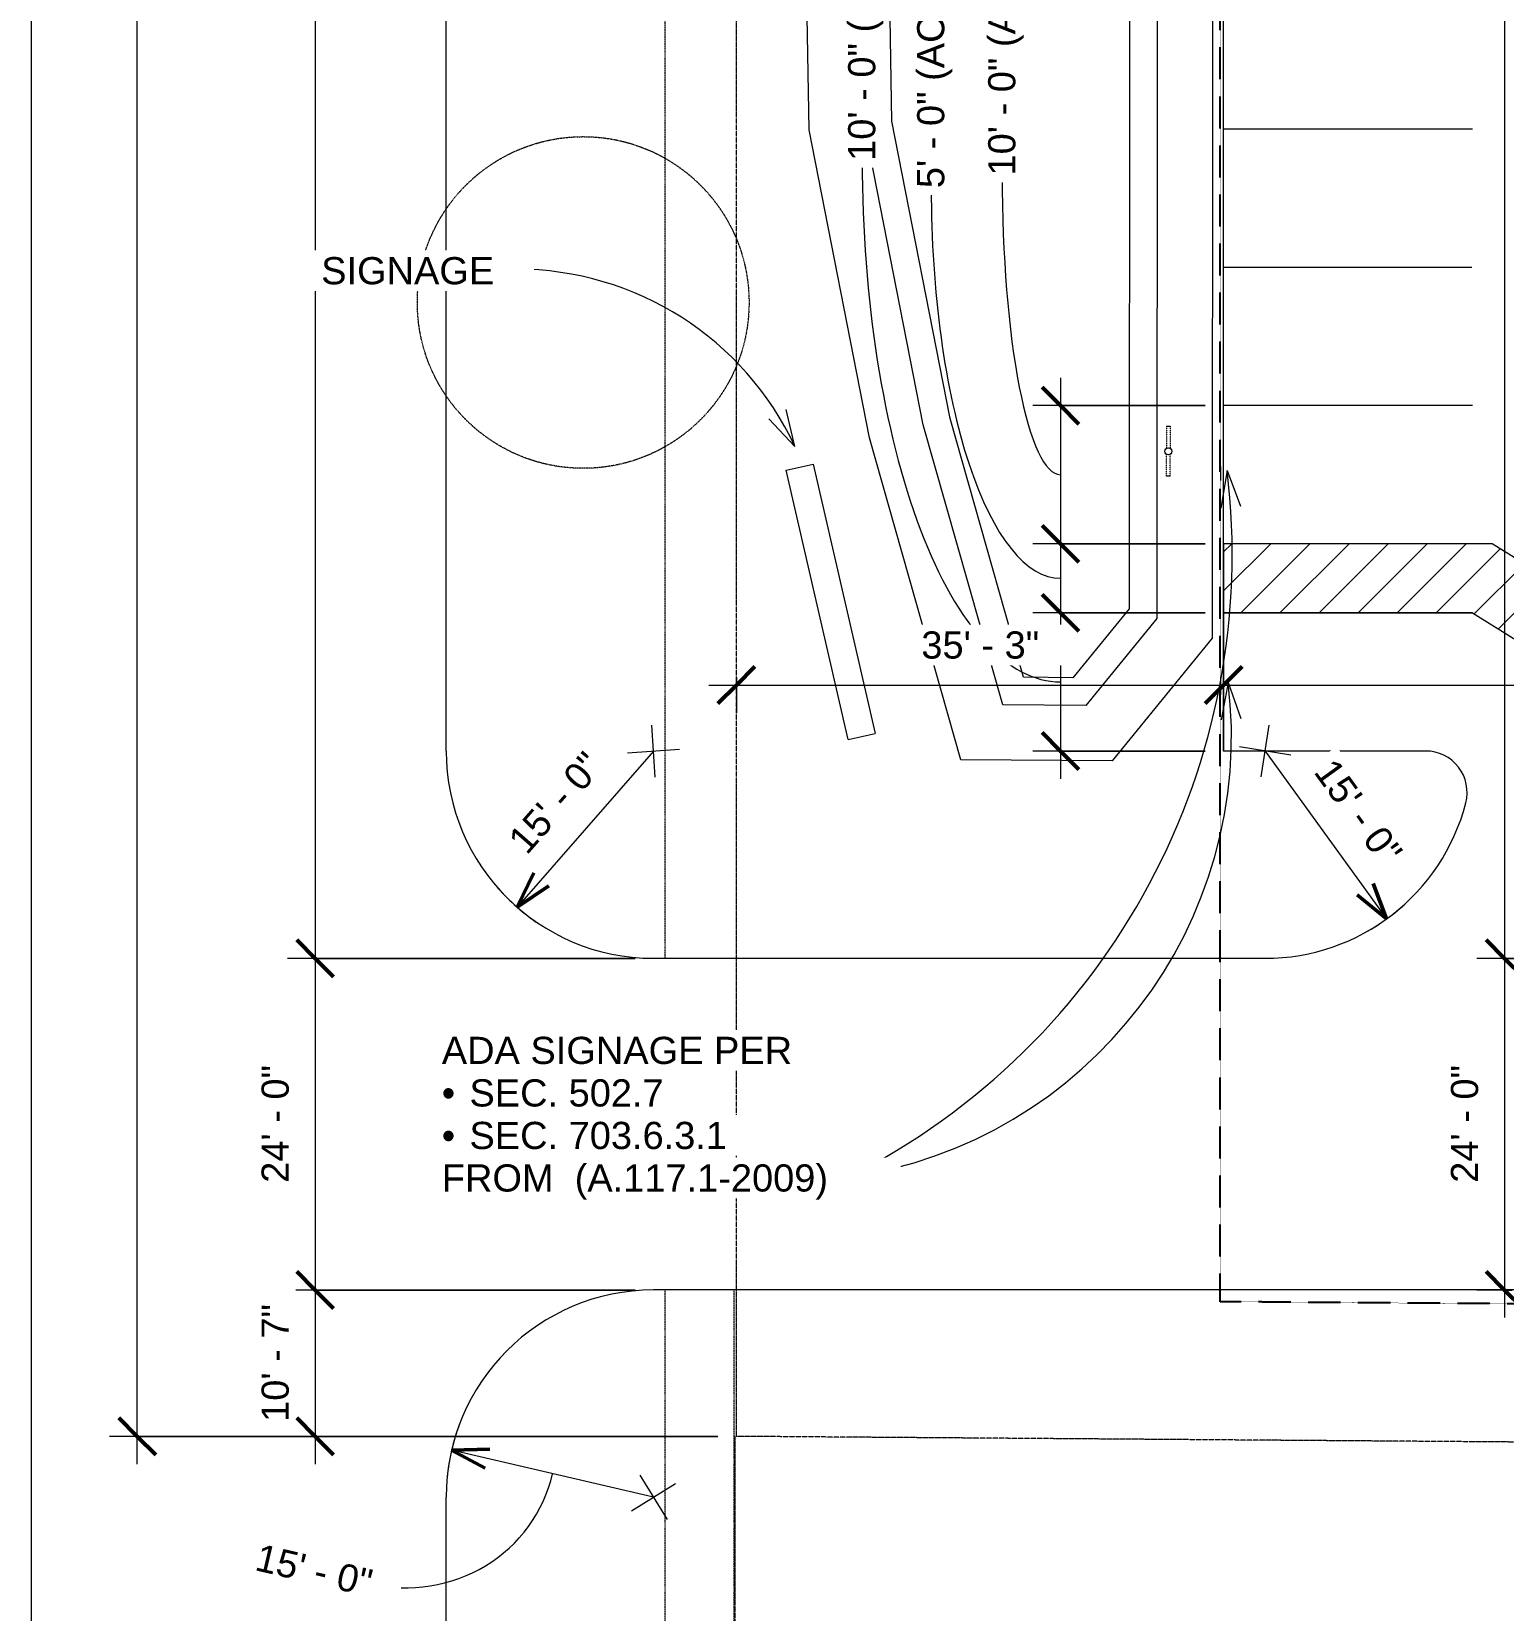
# Model space of a CAD drawing. Header units: inches. Extents: x 1 to 27263, y -26002 to 5769.
# Drawn here: x 20372 to 21650, y -23669 to -22298 of the extents above; entities that cross this region are included whole.
import ezdxf

# ---------------------------------------------------------------- set-up
doc = ezdxf.new("R2010")
doc.units = ezdxf.units.IN
doc.header["$MEASUREMENT"] = 0
for name, pattern in [('Center 1_4_', [0.53125, 0.25, -0.09375, 0.09375, -0.09375]), ('Dash', [0.25, 0.125, -0.125]), ('Hidden', [0.28125, 0.1875, -0.09375]), ('Hidden 1_8_', [0.1875, 0.125, -0.0625])]:
    doc.linetypes.add(name, pattern=pattern)
for name, color, linetype, lineweight in [('A-ANNO-DIMS', 211, 'Continuous', 9), ('A-ANNO-DIMS-256', 211, 'Continuous', 9), ('A-DETL', 90, 'Continuous', 9), ('A-DETL-GENF', 92, 'Continuous', 9), ('A-DETL-HDLN', 90, 'Hidden 1_8_', 9), ('A-PROP-SBCK', 71, 'Hidden', 25), ('BMP', 80, 'Continuous', 9), ('Conc', 7, 'Continuous', 9), ('E-LITE-EQPM', 33, 'Continuous', 9), ('E-LITE-EQPM-HDLN', 30, 'Dash', 9), ('EOP-EX', 125, 'Continuous', 9), ('EOP-PR', 4, 'Continuous', 9), ('G-ANNO-TEXT', 231, 'Continuous', 9), ('PAINT', 190, 'Continuous', 9), ('PROP', 3, 'Center 1_4_', 9)]:
    doc.layers.add(name, color=color, linetype=linetype, lineweight=lineweight)
doc.styles.add('Arial_1', font='arial.ttf', dxfattribs={"height": 23.60479})
doc.dimstyles.new('Arrow_-_3_32__Arial', dxfattribs={"dimscale": 12, "dimtxt": 24, "dimasz": 2.666667, "dimexe": 2, "dimexo": 0, "dimgap": 1.333333, "dimtad": 1, "dimjust": 3, "dimdec": 5, "dimrnd": 0.03125, "dimzin": 1, "dimdsep": 46, "dimlunit": 4, "dimtxsty": 'Arial_1', "dimblk1": 'OPEN30', "dimblk2": 'OPEN30', "dimsah": 1, "dimcen": 0.09, "dimazin": 0, "dimtfac": 1, "dimtdec": 4, "dimtix": 1, "dimtmove": 0, "dimatfit": 2, "dimfxl": 1, "dimtvp": 1, "dimtfill": 1, "dimfrac": 2, "dimtolj": 1, "dimtzin": 0, "dimarcsym": 2})
doc.dimstyles.new('Arrow_-_3_32__Arial_1', dxfattribs={"dimscale": 12, "dimtxt": 24, "dimasz": 2.666667, "dimexe": 2, "dimexo": 0, "dimgap": 1.333333, "dimtad": 1, "dimjust": 3, "dimdec": 5, "dimrnd": 0.03125, "dimzin": 1, "dimdsep": 46, "dimlunit": 4, "dimtxsty": 'Arial_1', "dimblk1": 'OPEN30', "dimblk2": 'OPEN30', "dimsah": 1, "dimcen": 0.09, "dimazin": 0, "dimtfac": 1, "dimtdec": 4, "dimtix": 1, "dimtmove": 0, "dimatfit": 2, "dimfxl": 1, "dimtvp": 1, "dimtfill": 1, "dimfrac": 2, "dimtolj": 1, "dimtzin": 0, "dimarcsym": 2})
doc.dimstyles.new('Linear_-_3_32__Arial', dxfattribs={"dimscale": 12, "dimtxt": 24, "dimasz": 2.666667, "dimexe": 2, "dimexo": 1.333333, "dimgap": 1.333333, "dimtad": 1, "dimrnd": 0.25, "dimzin": 1, "dimdsep": 46, "dimlunit": 4, "dimtxsty": 'Arial_1', "dimblk1": 'OBLIQUE', "dimblk2": 'OBLIQUE', "dimsah": 1, "dimcen": 0.09, "dimdle": 2, "dimazin": 0, "dimtfac": 1, "dimtdec": 4, "dimtix": 1, "dimtmove": 1, "dimatfit": 3, "dimfxl": 1, "dimtvp": 1, "dimtfill": 1, "dimfrac": 2, "dimtolj": 1, "dimtzin": 0, "dimarcsym": 2})
doc.dimstyles.new('Linear_-_3_32__Arial_1', dxfattribs={"dimscale": 12, "dimtxt": 24, "dimasz": 2.666667, "dimexe": 2, "dimexo": 1.333333, "dimgap": 1.333333, "dimtad": 1, "dimrnd": 0.25, "dimzin": 1, "dimdsep": 46, "dimlunit": 4, "dimtxsty": 'Arial_1', "dimblk1": 'OBLIQUE', "dimblk2": 'OBLIQUE', "dimsah": 1, "dimcen": 0.09, "dimdle": 2, "dimazin": 0, "dimtfac": 1, "dimtdec": 4, "dimtix": 1, "dimtmove": 0, "dimatfit": 3, "dimfxl": 1, "dimtvp": 1, "dimtfill": 1, "dimfrac": 2, "dimtolj": 1, "dimtzin": 0, "dimarcsym": 2})

# ---------------------------------------------------------------- blocks, each defined once
blk = doc.blocks.new('Lighting-Street_Cooper_Navion-Lumark_4-6-LED-Squares - The Caretaker LED-964008-Site Plan - Phase 1')
at = {"layer": 'E-LITE-EQPM'}
blk.add_line((-1.7, -10.7), (1.6, -10.7), dxfattribs=at)
blk.add_circle((0, -32.4), 3, dxfattribs=at)
at = {"layer": 'E-LITE-EQPM-HDLN'}
for p, q in [((-1.5, -10.7), (-1.5, -29.9)), ((1.5, -10.7), (1.5, -29.9))]:
    blk.add_line(p, q, dxfattribs=at)
blk = doc.blocks.new('DIMBLOCK35-Site Plan - Phase 1')
at = {"layer": 'A-ANNO-DIMS-256', "lineweight": 50}
for p, q in [((21651.2, -19441.1), (21635.2, -19425.1)), ((21651.2, -19441.1), (21667.2, -19457.1)), ((21651.2, -23103.1), (21635.2, -23087.1)), ((21651.2, -23103.1), (21667.2, -23119.1))]:
    blk.add_line(p, q, dxfattribs=at)
at = {"layer": 'A-ANNO-DIMS-256'}
for p, q in [((21651.2, -19417.1), (21651.2, -23103.1)), ((21657.9, -19441.1), (21627.2, -19441.1)), ((21651.2, -19441.1), (21657.9, -19441.1)), ((22015.2, -23103.1), (21627.2, -23103.1)), ((21651.2, -23103.1), (22015.2, -23103.1))]:
    blk.add_line(p, q, dxfattribs=at)
at = {"layer": 'A-ANNO-DIMS-256', "color": 0, "insert": (21604.6, -21332.1), "char_height": 23.6, "width": 144, "attachment_point": 1, "rotation": 90, "line_spacing_factor": 0.938532, "style": 'Arial_1', "bg_fill": 3, "box_fill_scale": 1.25, "bg_fill_color": 0, "bg_fill_transparency": 0}
blk.add_mtext('305\' - 2"', dxfattribs=at)
blk = doc.blocks.new('_Oblique')
at = {"color": 0, "linetype": 'ByBlock', "lineweight": -2}
blk.add_line((-0.5, -0.5), (0.5, 0.5), dxfattribs=at)
blk = doc.blocks.new('DIMBLOCK36-Site Plan - Phase 1')
at = {"layer": 'A-ANNO-DIMS-256', "lineweight": 50}
for p, q in [((21651.2, -23103.1), (21635.2, -23087.1)), ((21651.2, -23103.1), (21667.2, -23119.1)), ((21651.2, -23391.1), (21635.2, -23375.1)), ((21651.2, -23391.1), (21667.2, -23407.1))]:
    blk.add_line(p, q, dxfattribs=at)
at = {"layer": 'A-ANNO-DIMS-256'}
for p, q in [((22015.2, -23103.1), (21627.2, -23103.1)), ((21651.2, -23103.1), (21651.2, -23415.1)), ((21651.2, -23103.1), (22015.2, -23103.1)), ((21657.9, -23391.1), (21627.2, -23391.1)), ((21651.2, -23391.1), (21657.9, -23391.1))]:
    blk.add_line(p, q, dxfattribs=at)
at = {"layer": 'A-ANNO-DIMS-256', "color": 0, "insert": (21604.6, -23298), "char_height": 23.6, "width": 122.289, "attachment_point": 1, "rotation": 90, "line_spacing_factor": 0.938532, "style": 'Arial_1', "bg_fill": 3, "box_fill_scale": 1.25, "bg_fill_color": 0, "bg_fill_transparency": 0}
blk.add_mtext('24\' - 0"', dxfattribs=at)
blk = doc.blocks.new('DIMBLOCK38-Site Plan - Phase 1')
at = {"layer": 'A-ANNO-DIMS-256', "lineweight": 50}
for p, q in [((20618.5, -19729.1), (20602.5, -19713.1)), ((20618.5, -19729.1), (20634.5, -19745.1)), ((20618.5, -23103.1), (20602.5, -23087.1)), ((20618.5, -23103.1), (20634.5, -23119.1))]:
    blk.add_line(p, q, dxfattribs=at)
at = {"layer": 'A-ANNO-DIMS-256'}
for p, q in [((20896.2, -19729.1), (20594.5, -19729.1)), ((20618.5, -19729.1), (20618.5, -23103.1)), ((20618.5, -19729.1), (20896.2, -19729.1)), ((20896.2, -23103.1), (20594.5, -23103.1)), ((20618.5, -23103.1), (20896.2, -23103.1))]:
    blk.add_line(p, q, dxfattribs=at)
at = {"layer": 'A-ANNO-DIMS-256', "color": 0, "insert": (20571.9, -21476.1), "char_height": 23.6, "width": 144, "attachment_point": 1, "rotation": 90, "line_spacing_factor": 0.938532, "style": 'Arial_1', "bg_fill": 3, "box_fill_scale": 1.25, "bg_fill_color": 0, "bg_fill_transparency": 0}
blk.add_mtext('281\' - 2"', dxfattribs=at)
blk = doc.blocks.new('DIMBLOCK39-Site Plan - Phase 1')
at = {"layer": 'A-ANNO-DIMS-256', "lineweight": 50}
for p, q in [((20618.5, -23103.1), (20602.5, -23087.1)), ((20618.5, -23103.1), (20634.5, -23119.1)), ((20618.5, -23391.1), (20602.5, -23375.1)), ((20618.5, -23391.1), (20634.5, -23407.1))]:
    blk.add_line(p, q, dxfattribs=at)
at = {"layer": 'A-ANNO-DIMS-256'}
for p, q in [((20896.2, -23103.1), (20594.5, -23103.1)), ((20618.5, -23103.1), (20618.5, -23391.1)), ((20618.5, -23103.1), (20896.2, -23103.1)), ((20896.2, -23391.1), (20594.5, -23391.1)), ((20618.5, -23391.1), (20896.2, -23391.1))]:
    blk.add_line(p, q, dxfattribs=at)
at = {"layer": 'A-ANNO-DIMS-256', "color": 0, "insert": (20571.9, -23298), "char_height": 23.6, "width": 122.289, "attachment_point": 1, "rotation": 90, "line_spacing_factor": 0.938532, "style": 'Arial_1', "bg_fill": 3, "box_fill_scale": 1.25, "bg_fill_color": 0, "bg_fill_transparency": 0}
blk.add_mtext('24\' - 0"', dxfattribs=at)
blk = doc.blocks.new('DIMBLOCK40-Site Plan - Phase 1')
at = {"layer": 'A-ANNO-DIMS-256', "lineweight": 50}
for p, q in [((20618.5, -23391.1), (20602.5, -23375.1)), ((20618.5, -23391.1), (20634.5, -23407.1)), ((20618.5, -23518.2), (20602.5, -23502.2)), ((20618.5, -23518.2), (20634.5, -23534.2))]:
    blk.add_line(p, q, dxfattribs=at)
at = {"layer": 'A-ANNO-DIMS-256'}
for p, q in [((20896.2, -23391.1), (20594.5, -23391.1)), ((20618.5, -23391.1), (20618.5, -23542.2)), ((20618.5, -23391.1), (20896.2, -23391.1)), ((20968.2, -23518.2), (20594.5, -23518.2)), ((20618.5, -23518.2), (20968.2, -23518.2))]:
    blk.add_line(p, q, dxfattribs=at)
at = {"layer": 'A-ANNO-DIMS-256', "color": 0, "insert": (20571.9, -23505.6), "char_height": 23.6, "width": 122.289, "attachment_point": 1, "rotation": 90, "line_spacing_factor": 0.938532, "style": 'Arial_1', "bg_fill": 3, "box_fill_scale": 1.25, "bg_fill_color": 0, "bg_fill_transparency": 0}
blk.add_mtext('10\' - 7"', dxfattribs=at)
blk = doc.blocks.new('DIMBLOCK43-Site Plan - Phase 1')
at = {"layer": 'A-ANNO-DIMS-256'}
for p, q in [((20913.8, -22945.7), (20910.7, -22900.5)), ((20912.2, -22923.1), (20793.9, -23058.7)), ((20889.7, -22924.6), (20934.8, -22921.6))]:
    blk.add_line(p, q, dxfattribs=at)
at = {"layer": 'A-ANNO-DIMS-256', "lineweight": 50}
for q in [(20808.4, -23028.9), (20821.4, -23040.2)]:
    blk.add_line((20793.9, -23058.7), q, dxfattribs=at)
at = {"layer": 'A-ANNO-DIMS-256'}
blk.add_arc((20912.2, -22923.1), 180, 221.2422, 236.5211, dxfattribs=at)
at = {"layer": 'A-ANNO-DIMS-256', "color": 0, "insert": (20784.4, -22998.6), "char_height": 23.6, "width": 122.289, "attachment_point": 1, "rotation": 48.8817, "line_spacing_factor": 0.938532, "style": 'Arial_1', "bg_fill": 3, "box_fill_scale": 1.25, "bg_fill_color": 0, "bg_fill_transparency": 0}
blk.add_mtext('15\' - 0"', dxfattribs=at)
blk = doc.blocks.new('_Open30')
at = {"color": 0, "linetype": 'ByBlock', "lineweight": -2}
for p, q in [((-1, 0.268), (0, 0)), ((0, 0), (-1, -0.268)), ((0, 0), (-1, 0))]:
    blk.add_line(p, q, dxfattribs=at)
blk = doc.blocks.new('DIMBLOCK44-Site Plan - Phase 1')
at = {"layer": 'A-ANNO-DIMS-256', "lineweight": 50}
for q in [(20770, -23529.2), (20766.1, -23545.9)]:
    blk.add_line((20736.9, -23530.3), q, dxfattribs=at)
at = {"layer": 'A-ANNO-DIMS-256'}
for p, q in [((20912.2, -23571.1), (20736.9, -23530.3)), ((20900.3, -23551.9), (20924.2, -23590.3)), ((20893, -23583), (20931.4, -23559.1))]:
    blk.add_line(p, q, dxfattribs=at)
blk.add_arc((20912.2, -23571.1), 180, 159.265, 174.5439, dxfattribs=at)
blk.add_ellipse((20696.1, -23520.8), major_axis=(-128.5, 29.9), ratio=0.975635, start_param=1.570796, end_param=3.141593, dxfattribs=at)
at = {"layer": 'A-ANNO-DIMS-256', "color": 0, "insert": (20570.4, -23611.2), "char_height": 23.6, "width": 122.289, "attachment_point": 1, "rotation": 346.9044, "line_spacing_factor": 0.938532, "style": 'Arial_1', "bg_fill": 3, "box_fill_scale": 1.25, "bg_fill_color": 0, "bg_fill_transparency": 0}
blk.add_mtext('15\' - 0"', dxfattribs=at)
blk = doc.blocks.new('DIMBLOCK54-Site Plan - Phase 1')
at = {"layer": 'A-ANNO-DIMS-256', "lineweight": 50}
for p, q in [((20464, -19438.2), (20448, -19422.2)), ((20464, -19438.2), (20480, -19454.2)), ((20464, -23518.2), (20448, -23502.2)), ((20464, -23518.2), (20480, -23534.2))]:
    blk.add_line(p, q, dxfattribs=at)
at = {"layer": 'A-ANNO-DIMS-256'}
for p, q in [((21388.2, -19438.2), (20440, -19438.2)), ((20464, -23542.2), (20464, -19438.2)), ((20464, -19438.2), (21388.2, -19438.2)), ((20968.2, -23518.2), (20440, -23518.2)), ((20464, -23518.2), (20968.2, -23518.2))]:
    blk.add_line(p, q, dxfattribs=at)
at = {"layer": 'A-ANNO-DIMS-256', "color": 0, "insert": (20417.4, -21538.2), "char_height": 23.6, "width": 144, "attachment_point": 1, "rotation": 90, "line_spacing_factor": 0.938532, "style": 'Arial_1', "bg_fill": 3, "box_fill_scale": 1.25, "bg_fill_color": 0, "bg_fill_transparency": 0}
blk.add_mtext('340\' - 0"', dxfattribs=at)
blk = doc.blocks.new('DIMBLOCK59-Site Plan - Phase 1')
at = {"layer": 'A-ANNO-DIMS-256', "lineweight": 50}
for p, q in [((21265.6, -22623.1), (21249.6, -22607.1)), ((21265.6, -22623.1), (21281.6, -22639.1)), ((21265.6, -22743.1), (21249.6, -22727.1)), ((21265.6, -22743.1), (21281.6, -22759.1))]:
    blk.add_line(p, q, dxfattribs=at)
at = {"layer": 'A-ANNO-DIMS-256'}
for p, q in [((21265.6, -22599.1), (21265.6, -22743.1)), ((21391.2, -22623.1), (21241.6, -22623.1)), ((21265.6, -22623.1), (21391.2, -22623.1)), ((21391.2, -22743.1), (21241.6, -22743.1)), ((21265.6, -22743.1), (21391.2, -22743.1))]:
    blk.add_line(p, q, dxfattribs=at)
blk.add_ellipse((21265.6, -22423.3), major_axis=(0, 259.8), ratio=0.194924, start_param=1.570796, end_param=3.141593, dxfattribs=at)
at = {"layer": 'A-ANNO-DIMS-256', "color": 0, "insert": (21202.8, -22423.3), "char_height": 23.605, "width": 537.009, "attachment_point": 1, "rotation": 90, "line_spacing_factor": 0.938532, "style": 'Arial_1', "bg_fill": 3, "box_fill_scale": 1.25, "bg_fill_color": 0, "bg_fill_transparency": 0}
blk.add_mtext('10\' - 0" (ACCESSIBLE STALL)', dxfattribs=at)
blk = doc.blocks.new('DIMBLOCK60-Site Plan - Phase 1')
at = {"layer": 'A-ANNO-DIMS-256', "lineweight": 50}
for p, q in [((21265.6, -22743.1), (21249.6, -22727.1)), ((21265.6, -22743.1), (21281.6, -22759.1)), ((21265.6, -22803.1), (21249.6, -22787.1)), ((21265.6, -22803.1), (21281.6, -22819.1))]:
    blk.add_line(p, q, dxfattribs=at)
at = {"layer": 'A-ANNO-DIMS-256'}
for p, q in [((21391.2, -22743.1), (21241.6, -22743.1)), ((21265.6, -22743.1), (21265.6, -22803.1)), ((21265.6, -22743.1), (21391.2, -22743.1)), ((21391.2, -22803.1), (21241.6, -22803.1)), ((21265.6, -22803.1), (21391.2, -22803.1))]:
    blk.add_line(p, q, dxfattribs=at)
blk.add_ellipse((21265.6, -22434.3), major_axis=(0, 338.8), ratio=0.331354, start_param=1.570796, end_param=3.141593, dxfattribs=at)
at = {"layer": 'A-ANNO-DIMS-256', "color": 0, "insert": (21141.1, -22434.3), "char_height": 23.605, "width": 421.809, "attachment_point": 1, "rotation": 90, "line_spacing_factor": 0.938532, "style": 'Arial_1', "bg_fill": 3, "box_fill_scale": 1.25, "bg_fill_color": 0, "bg_fill_transparency": 0}
blk.add_mtext('5\' - 0" (ACCESS AISLE)', dxfattribs=at)
blk = doc.blocks.new('DIMBLOCK61-Site Plan - Phase 1')
at = {"layer": 'A-ANNO-DIMS-256', "lineweight": 50}
for p, q in [((21265.6, -22803.1), (21249.6, -22787.1)), ((21265.6, -22803.1), (21281.6, -22819.1)), ((21265.6, -22923.1), (21249.6, -22907.1)), ((21265.6, -22923.1), (21281.6, -22939.1))]:
    blk.add_line(p, q, dxfattribs=at)
at = {"layer": 'A-ANNO-DIMS-256'}
for p, q in [((21391.2, -22803.1), (21241.6, -22803.1)), ((21265.6, -22803.1), (21265.6, -22947.1)), ((21265.6, -22803.1), (21391.2, -22803.1)), ((21391.2, -22923.1), (21241.6, -22923.1)), ((21265.6, -22923.1), (21391.2, -22923.1))]:
    blk.add_line(p, q, dxfattribs=at)
blk.add_ellipse((21265.6, -22410.6), major_axis=(0, 452.5), ratio=0.380424, start_param=1.570796, end_param=3.141593, dxfattribs=at)
at = {"layer": 'A-ANNO-DIMS-256', "color": 0, "insert": (21081.2, -22410.6), "char_height": 23.605, "width": 628.726, "attachment_point": 1, "rotation": 90, "line_spacing_factor": 0.938532, "style": 'Arial_1', "bg_fill": 3, "box_fill_scale": 1.25, "bg_fill_color": 0, "bg_fill_transparency": 0}
blk.add_mtext('10\' - 0" (VAN ACCESSIBLE STALL)', dxfattribs=at)
blk = doc.blocks.new('DIMBLOCK62-Site Plan - Phase 1')
at = {"layer": 'A-ANNO-DIMS-256'}
for p, q in [((21439.7, -22945.4), (21446.8, -22900.7)), ((21465.6, -22926.7), (21420.9, -22919.5)), ((21443.2, -22923.1), (21548.8, -23068.9))]:
    blk.add_line(p, q, dxfattribs=at)
at = {"layer": 'A-ANNO-DIMS-256', "lineweight": 50}
for q in [(21537, -23038), (21523.1, -23048)]:
    blk.add_line((21548.8, -23068.9), q, dxfattribs=at)
at = {"layer": 'A-ANNO-DIMS-256'}
blk.add_arc((21443.2, -22923.1), 180, 298.2553, 313.5341, dxfattribs=at)
at = {"layer": 'A-ANNO-DIMS-256', "color": 0, "insert": (21503.9, -22927.4), "char_height": 23.6, "width": 122.289, "attachment_point": 1, "rotation": 305.8947, "line_spacing_factor": 0.938532, "style": 'Arial_1', "bg_fill": 3, "box_fill_scale": 1.25, "bg_fill_color": 0, "bg_fill_transparency": 0}
blk.add_mtext('15\' - 0"', dxfattribs=at)
blk = doc.blocks.new('DIMBLOCK71-Site Plan - Phase 1')
at = {"layer": 'A-ANNO-DIMS-256', "lineweight": 50}
for p, q in [((20984.2, -22865.8), (21000.2, -22849.8)), ((21407.2, -22865.8), (21423.2, -22849.8)), ((20984.2, -22865.8), (20968.2, -22881.8)), ((21407.2, -22865.8), (21391.2, -22881.8))]:
    blk.add_line(p, q, dxfattribs=at)
at = {"layer": 'A-ANNO-DIMS-256'}
for p, q in [((20960.2, -22865.8), (21407.2, -22865.8)), ((20984.2, -22859.1), (20984.2, -22889.8)), ((20984.2, -22865.8), (20984.2, -22859.1)), ((21407.2, -22859.1), (21407.2, -22889.8)), ((21407.2, -22865.8), (21407.2, -22859.1))]:
    blk.add_line(p, q, dxfattribs=at)
at = {"layer": 'A-ANNO-DIMS-256', "color": 0, "insert": (21144.8, -22819.2), "char_height": 23.6, "width": 122.289, "attachment_point": 1, "line_spacing_factor": 0.938532, "style": 'Arial_1', "bg_fill": 3, "box_fill_scale": 1.25, "bg_fill_color": 0, "bg_fill_transparency": 0}
blk.add_mtext('35\' - 3"', dxfattribs=at)
blk = doc.blocks.new('DIMBLOCK72-Site Plan - Phase 1')
at = {"layer": 'A-ANNO-DIMS-256'}
for p, q in [((22058.1, -22806.8), (22058.1, -22889.8)), ((22058.1, -22865.8), (22058.1, -22806.8)), ((21407.2, -22859.1), (21407.2, -22889.8)), ((21407.2, -22865.8), (21407.2, -22859.1)), ((21407.2, -22865.8), (22058.1, -22865.8))]:
    blk.add_line(p, q, dxfattribs=at)
at = {"layer": 'A-ANNO-DIMS-256', "lineweight": 50}
for p, q in [((21407.2, -22865.8), (21423.2, -22849.8)), ((22058.1, -22865.8), (22074.1, -22849.8)), ((21407.2, -22865.8), (21391.2, -22881.8)), ((22058.1, -22865.8), (22042.1, -22881.8))]:
    blk.add_line(p, q, dxfattribs=at)
at = {"layer": 'A-ANNO-DIMS-256', "color": 0, "insert": (21681.7, -22819.2), "char_height": 23.6, "width": 122.289, "attachment_point": 1, "line_spacing_factor": 0.938532, "style": 'Arial_1', "bg_fill": 3, "box_fill_scale": 1.25, "bg_fill_color": 0, "bg_fill_transparency": 0}
blk.add_mtext('54\' - 3"', dxfattribs=at)

msp = doc.modelspace()

# ---------------------------------------------------------------- hatches: boundary and pattern name
at = {"layer": 'A-DETL-GENF'}
h = msp.add_hatch(dxfattribs=at)
h.set_pattern_fill('FP_32', color=9, style=0, pattern_type=2)
h.set_pattern_definition([(45, (0, 0), (-16.970563, 16.970563), [])])
h.paths.add_polyline_path([(21863.235225, -22952.067479), (21911.235225, -22952.067479), (21911.235225, -22892.070698), (21880.349, -22892.070698), (21640.343814, -22743.085554), (21407.235225, -22743.085554), (21407.235225, -22803.085554), (21623.235225, -22803.085554)], flags=0)

# ---------------------------------------------------------------- linework, layer by layer
at = {"layer": 'A-DETL'}
for p, q in [((21027.334615, -22679.288371), (21050.719497, -22673.889545)), ((21050.719497, -22673.889545), (21104.70775, -22907.738361)), ((21404.735225, -22688.069088), (21404.735225, -22676.069088)), ((21081.322868, -22913.137186), (21027.334615, -22679.288371)), ((21404.735225, -22874.069088), (21404.735225, -22862.069088)), ((21081.322868, -22913.137186), (21104.70775, -22907.738361))]:
    msp.add_line(p, q, dxfattribs=at)
at = {"layer": 'A-DETL-HDLN'}
for p, q in [((20922.235225, -23103.085554), (20922.235225, -19729.085554)), ((20922.235225, -26001.602101), (20922.235225, -23391.085554)), ((20982.235225, -26001.602101), (20982.235225, -23391.085554))]:
    msp.add_line(p, q, dxfattribs=at)
msp.add_circle((20851.177101, -22533.584291), 144, dxfattribs=at)
at = {"layer": 'A-PROP-SBCK'}
for p, q in [((21404.235225, -23401.253705), (21404.235225, -19438.180554)), ((23472.145187, -23416.400504), (21404.235225, -23401.253705))]:
    msp.add_line(p, q, dxfattribs=at)
at = {"layer": 'BMP'}
for p, q in [((21326.833739, -19946.555563), (21325.162085, -22799.518347)), ((21350.834664, -19944.984334), (21349.157081, -22808.066025)), ((21398.836513, -19941.841877), (21397.147072, -22825.161381)), ((21047.302377, -22383.563299), (21034.529202, -21608.749304)), ((21095.225705, -22378.516766), (21082.544465, -21609.279506)), ((21119.187369, -22375.9935), (21106.552096, -21609.544607)), ((21099.663643, -22650.989122), (21047.302377, -22383.563299)), ((21146.384577, -22639.801581), (21095.225705, -22378.516766)), ((21169.745044, -22634.20781), (21119.187369, -22375.9935)), ((21233.607113, -22859.080187), (21169.745044, -22634.20781)), ((21215.436262, -22882.947735), (21146.384577, -22639.801581)), ((21179.094559, -22930.682831), (21099.663643, -22650.989122)), ((21325.162085, -22799.518347), (21276.36223, -22859.393355)), ((21349.157081, -22808.066025), (21287.694959, -22883.477008)), ((21397.147072, -22825.161381), (21310.360418, -22931.644313)), ((21276.36223, -22859.393355), (21233.607113, -22859.080187)), ((21287.694959, -22883.477008), (21215.436262, -22882.947735)), ((21310.360418, -22931.644313), (21179.094559, -22930.682831))]:
    msp.add_line(p, q, dxfattribs=at)
at = {"layer": 'Conc'}
for p, q in [((21407.235225, -22743.085554), (21407.235225, -19989.335554)), ((21407.235225, -22803.085554), (21407.235225, -22743.085554)), ((21407.235225, -22923.085554), (21407.235225, -22803.085554))]:
    msp.add_line(p, q, dxfattribs=at)
at = {"layer": 'EOP-EX'}
for p, q in [((20372.235225, -26001.602101), (20372.235225, -19120.002101)), ((20732.235225, -22923.085554), (20732.235225, -19909.085554)), ((20732.235225, -26001.602101), (20732.235225, -23571.085554))]:
    msp.add_line(p, q, dxfattribs=at)
at = {"layer": 'EOP-PR'}
for p, q in [((21407.235225, -22803.085554), (21407.235225, -22923.085554)), ((21582.662626, -22923.085554), (21407.235225, -22923.085554)), ((20912.235225, -23103.085554), (21443.235225, -23103.085554)), ((23326.51184, -23391.085554), (20912.235225, -23391.085554))]:
    msp.add_line(p, q, dxfattribs=at)
for centre, radius, start, end in [((20912.235225, -22923.085554), 180, 180, 270), ((21582.662626, -22959.085554), 36, 345.522487814, 90), ((21443.235225, -22923.085554), 180, 270, 345.522487814), ((20912.235225, -23571.085554), 180, 90, 180)]:
    msp.add_arc(centre, radius, start, end, dxfattribs=at)
at = {"layer": 'G-ANNO-TEXT', "color": 145}
for p, q in [((21410.240448, -22679.434834), (21404.721497, -22712.100735)), ((21410.240448, -22679.434834), (21421.793847, -22710.483809)), ((21411.198816, -22863.50553), (21405.164253, -22896.080121)), ((21411.198816, -22863.50553), (21422.260026, -22894.733235))]:
    msp.add_line(p, q, dxfattribs=at)
for centre, radius, start, end in [((20809.374857, -22752.414529), 605.281335, 296.721406388, 6.925088157), ((21026.882136, -22909.833396), 387.09893, 278.117405143, 6.873614875)]:
    msp.add_arc(centre, radius, start, end, dxfattribs=at)
at = {"layer": 'PAINT'}
for p, q in [((21623.235225, -22383.085554), (21407.235225, -22383.085554)), ((21622.795756, -22503.087163), (21406.795756, -22503.087163)), ((21623.235225, -22623.085554), (21407.235225, -22623.085554)), ((21623.235225, -22743.085554), (21407.235225, -22743.085554)), ((21640.343814, -22743.085554), (21407.235225, -22743.085554)), ((21407.235225, -22743.085554), (21407.235225, -22803.085554)), ((21880.349, -22892.070698), (21640.343814, -22743.085554)), ((21623.235225, -22803.085554), (21407.235225, -22803.085554)), ((21407.235225, -22803.085554), (21623.235225, -22803.085554)), ((21623.235225, -22803.085554), (21863.235225, -22952.067479))]:
    msp.add_line(p, q, dxfattribs=at)
at = {"layer": 'PROP'}
for p, q in [((20984.235225, -23518.180554), (20984.235225, -19120.002101)), ((20983.525671, -26001.602101), (20983.186128, -23518.172869)), ((23352.161473, -23535.52488), (20984.235225, -23518.180554))]:
    msp.add_line(p, q, dxfattribs=at)

# ---------------------------------------------------------------- block references
at = {"layer": 'E-LITE-EQPM'}
msp.add_blockref('Lighting-Street_Cooper_Navion-Lumark_4-6-LED-Squares - The Caretaker LED-964008-Site Plan - Phase 1', (21359.282998, -22630.363642), dxfattribs=at)
at = {"layer": 'E-LITE-EQPM', "rotation": 180}
msp.add_blockref('Lighting-Street_Cooper_Navion-Lumark_4-6-LED-Squares - The Caretaker LED-964008-Site Plan - Phase 1', (21359.187453, -22695.241978), dxfattribs=at)

# ---------------------------------------------------------------- next in the draw order: dimensions: what is measured, and where the dimension line sits
at = {"layer": 'A-ANNO-DIMS'}
for base, p1, p2, override, picture, middle in [((21651.224704, -23103.085554), (21673.852121, -19441.085554), (22031.235225, -23103.085554), {"dimpost": '<>', "dimfxl": 3679.397598}, 'DIMBLOCK35-Site Plan - Phase 1', (21623.164685, -21272.085554)), ((20618.533633, -23103.085554), (20912.235225, -19729.085554), (20912.235225, -23103.085554), {"dimpost": '<>', "dimfxl": 3374}, 'DIMBLOCK38-Site Plan - Phase 1', (20590.481665, -21416.085554))]:
    dim = msp.add_linear_dim(base=base, p1=p1, p2=p2, angle=90, dimstyle='Linear_-_3_32__Arial_1', override=override, dxfattribs=at)
    dim.commit()
    dim.dimension.update_dxf_attribs({"geometry": picture, "text_midpoint": middle})
dim = msp.add_radius_dim(center=(21443.235225, -22923.085554), mpoint=(21548.768756, -23068.902816), dimstyle='Arrow_-_3_32__Arial_1', override={"dimpost": '<>'}, dxfattribs=at)
dim.commit()
dim.dimension.update_dxf_attribs({"geometry": 'DIMBLOCK62-Site Plan - Phase 1', "text_midpoint": (21509.346017, -22966.585855)})

# ---------------------------------------------------------------- next in the draw order: dimensions: what is measured, and where the dimension line sits
dim = msp.add_radius_dim(center=(20912.235225, -22923.085554), mpoint=(20793.864311, -23058.689118), dimstyle='Arrow_-_3_32__Arial_1', override={"dimpost": '<>'}, dxfattribs=at)
dim.commit()
dim.dimension.update_dxf_attribs({"geometry": 'DIMBLOCK43-Site Plan - Phase 1', "text_midpoint": (20842.438589, -22960.386257)})
for base, p1, p2, override, picture, middle in [((20618.533633, -23391.085554), (20912.235225, -23103.085554), (20912.235225, -23391.085554), {"dimpost": '<>', "dimfxl": 288}, 'DIMBLOCK39-Site Plan - Phase 1', (20590.481665, -23247.085554)), ((21651.224704, -23391.085554), (22031.235225, -23103.085554), (21673.852121, -23391.085554), {"dimpost": '<>', "dimfxl": 458.984404}, 'DIMBLOCK36-Site Plan - Phase 1', (21623.172736, -23247.085554))]:
    dim = msp.add_linear_dim(base=base, p1=p1, p2=p2, angle=90, dimstyle='Linear_-_3_32__Arial_1', override=override, dxfattribs=at)
    dim.commit()
    dim.dimension.update_dxf_attribs({"geometry": picture, "text_midpoint": middle})

# ---------------------------------------------------------------- next in the draw order: texts
at = {"layer": 'G-ANNO-TEXT', "color": 145, "insert": (20728.421268, -23171.233734), "char_height": 23.60479042, "width": 356.46865039, "attachment_point": 1, "line_spacing_factor": 0.938532, "style": 'Arial_1', "bg_fill": 3, "box_fill_scale": 1.25, "bg_fill_color": 0, "bg_fill_transparency": 0}
msp.add_mtext('ADA SIGNAGE PER', dxfattribs=at)

# ---------------------------------------------------------------- next in the draw order: dimensions: what is measured, and where the dimension line sits
at = {"layer": 'A-ANNO-DIMS'}
dim = msp.add_linear_dim(base=(20618.5336330096, -23518.1805538125), p1=(20912.2352253517, -23391.0855538125), p2=(20984.2352253517, -23518.1805538125), angle=90, dimstyle='Linear_-_3_32__Arial_1', override={"dimpost": '<>', "dimfxl": 146.072376}, dxfattribs=at)
dim.commit()
dim.dimension.update_dxf_attribs({"geometry": 'DIMBLOCK40-Site Plan - Phase 1', "text_midpoint": (20590.4816645706, -23454.6330538125)})

# ---------------------------------------------------------------- next in the draw order: texts
at = {"layer": 'G-ANNO-TEXT', "color": 145, "insert": (20728.421268, -23208.15681), "char_height": 23.60479, "width": 13.50920313, "attachment_point": 1, "line_spacing_factor": 0.938532, "style": 'Arial_1', "bg_fill": 3, "box_fill_scale": 1.25, "bg_fill_color": 0, "bg_fill_transparency": 0}
msp.add_mtext('•', dxfattribs=at)

# ---------------------------------------------------------------- next in the draw order: dimensions: what is measured, and where the dimension line sits
at = {"layer": 'A-ANNO-DIMS'}
dim = msp.add_radius_dim(center=(20912.235225, -23571.085554), mpoint=(20736.916409, -23530.301823), dimstyle='Arrow_-_3_32__Arial', override={"dimpost": '<>'}, dxfattribs=at)
dim.commit()
dim.dimension.update_dxf_attribs({"geometry": 'DIMBLOCK44-Site Plan - Phase 1', "text_midpoint": (20846.515623, -23526.996476)})

# ---------------------------------------------------------------- next in the draw order: texts
at = {"layer": 'G-ANNO-TEXT', "color": 145, "insert": (20752.421268, -23208.15681), "char_height": 23.6047904, "width": 197.40867803, "attachment_point": 1, "line_spacing_factor": 0.938532, "style": 'Arial_1', "bg_fill": 3, "box_fill_scale": 1.25, "bg_fill_color": 0, "bg_fill_transparency": 0}
msp.add_mtext('SEC. 502.7', dxfattribs=at)

# ---------------------------------------------------------------- next in the draw order: texts
at = {"layer": 'G-ANNO-TEXT', "color": 145, "insert": (20728.421268, -23245.079887), "char_height": 23.60479, "width": 13.50920313, "attachment_point": 1, "line_spacing_factor": 0.938532, "style": 'Arial_1', "bg_fill": 3, "box_fill_scale": 1.25, "bg_fill_color": 0, "bg_fill_transparency": 0}
msp.add_mtext('•', dxfattribs=at)

# ---------------------------------------------------------------- next in the draw order: texts
at = {"layer": 'G-ANNO-TEXT', "color": 145, "insert": (20752.421268, -23245.079887), "char_height": 23.60479042, "width": 261.90422847, "attachment_point": 1, "line_spacing_factor": 0.938532, "style": 'Arial_1', "bg_fill": 3, "box_fill_scale": 1.25, "bg_fill_color": 0, "bg_fill_transparency": 0}
msp.add_mtext('SEC. 703.6.3.1', dxfattribs=at)

# ---------------------------------------------------------------- next in the draw order: texts
at = {"layer": 'G-ANNO-TEXT', "color": 145, "insert": (20728.421268, -23282.002964), "char_height": 23.60479042, "width": 392.63845233, "attachment_point": 1, "line_spacing_factor": 0.938532, "style": 'Arial_1', "bg_fill": 3, "box_fill_scale": 1.25, "bg_fill_color": 0, "bg_fill_transparency": 0}
msp.add_mtext('FROM  (A.117.1-2009)', dxfattribs=at)

# ---------------------------------------------------------------- next in the draw order: dimensions: what is measured, and where the dimension line sits
at = {"layer": 'A-ANNO-DIMS'}
dim = msp.add_linear_dim(base=(20464.04509, -19438.180554), p1=(20984.235225, -23518.180554), p2=(21404.235225, -19438.180554), angle=90, dimstyle='Linear_-_3_32__Arial_1', override={"dimpost": '<>', "dimfxl": 4101.560679}, dxfattribs=at)
dim.commit()
dim.dimension.update_dxf_attribs({"geometry": 'DIMBLOCK54-Site Plan - Phase 1', "text_midpoint": (20435.985071, -21478.180554)})

# ---------------------------------------------------------------- next in the draw order: linework, layer by layer
at = {"layer": 'G-ANNO-TEXT', "color": 145}
for q in [(21012.271863, -22634.660563), (21027.349727, -22626.491256)]:
    msp.add_line((21035.054929, -22658.711588), q, dxfattribs=at)
msp.add_arc((20793.204822, -22771.550364), 266.878369, 25.012106156, 90, dxfattribs=at)

# ---------------------------------------------------------------- next in the draw order: dimensions: what is measured, and where the dimension line sits
at = {"layer": 'A-ANNO-DIMS'}
dim = msp.add_linear_dim(base=(21265.553693, -22743.085554), p1=(21407.235225, -22623.085554), p2=(21407.235225, -22743.085554), angle=90, dimstyle='Linear_-_3_32__Arial', override={"dimpost": '<>(ACCESSIBLE STALL)', "dimfxl": 120}, dxfattribs=at)
dim.commit()
dim.dimension.update_dxf_attribs({"geometry": 'DIMBLOCK59-Site Plan - Phase 1', "text_midpoint": (21218.498454, -22154.823027), "dimtype": 160, "text_rotation": 90})

# ---------------------------------------------------------------- next in the draw order: texts
at = {"layer": 'G-ANNO-TEXT', "color": 145, "insert": (20623.684822, -22494.174897), "char_height": 23.6047904, "width": 178.848, "attachment_point": 1, "line_spacing_factor": 0.938532, "style": 'Arial_1', "bg_fill": 3, "box_fill_scale": 1.25, "bg_fill_color": 0, "bg_fill_transparency": 0}
msp.add_mtext('SIGNAGE', dxfattribs=at)

# ---------------------------------------------------------------- next in the draw order: dimensions: what is measured, and where the dimension line sits
at = {"layer": 'A-ANNO-DIMS'}
dim = msp.add_linear_dim(base=(21265.553693, -22803.085554), p1=(21407.235225, -22743.085554), p2=(21407.235225, -22803.085554), angle=90, dimstyle='Linear_-_3_32__Arial', override={"dimpost": '<>(ACCESS AISLE)', "dimfxl": 60}, dxfattribs=at)
dim.commit()
dim.dimension.update_dxf_attribs({"geometry": 'DIMBLOCK60-Site Plan - Phase 1', "text_midpoint": (21156.858494, -22223.349508), "dimtype": 160, "text_rotation": 90})

# ---------------------------------------------------------------- next in the draw order: dimensions: what is measured, and where the dimension line sits
dim = msp.add_linear_dim(base=(21265.553693, -22923.085554), p1=(21407.235225, -22803.085554), p2=(21407.235225, -22923.085554), angle=90, dimstyle='Linear_-_3_32__Arial', override={"dimpost": '<>(VAN ACCESSIBLE STALL)', "dimfxl": 120}, dxfattribs=at)
dim.commit()
dim.dimension.update_dxf_attribs({"geometry": 'DIMBLOCK61-Site Plan - Phase 1', "text_midpoint": (21096.979676, -22096.196218), "dimtype": 160, "text_rotation": 90})

# ---------------------------------------------------------------- next in the draw order: dimensions: what is measured, and where the dimension line sits
dim = msp.add_linear_dim(base=(21407.235225, -22865.774736), p1=(20984.235225, -22843.147319), p2=(21407.235225, -22843.147319), dimstyle='Linear_-_3_32__Arial_1', override={"dimpost": '<>', "dimfxl": 423}, dxfattribs=at)
dim.commit()
dim.dimension.update_dxf_attribs({"geometry": 'DIMBLOCK71-Site Plan - Phase 1', "text_midpoint": (21195.735225, -22837.714717)})

# ---------------------------------------------------------------- next in the draw order: dimensions: what is measured, and where the dimension line sits
dim = msp.add_linear_dim(base=(22058.1402253517, -22865.7747364549), p1=(21407.2352253518, -22843.147319457), p2=(22058.1402253517, -22790.8028103972), dimstyle='Linear_-_3_32__Arial_1', override={"dimpost": '<>', "dimfxl": 653.00633}, dxfattribs=at)
dim.commit()
dim.dimension.update_dxf_attribs({"geometry": 'DIMBLOCK72-Site Plan - Phase 1', "text_midpoint": (21732.6877253518, -22837.7147172688)})

doc.saveas('drawing.dxf')
